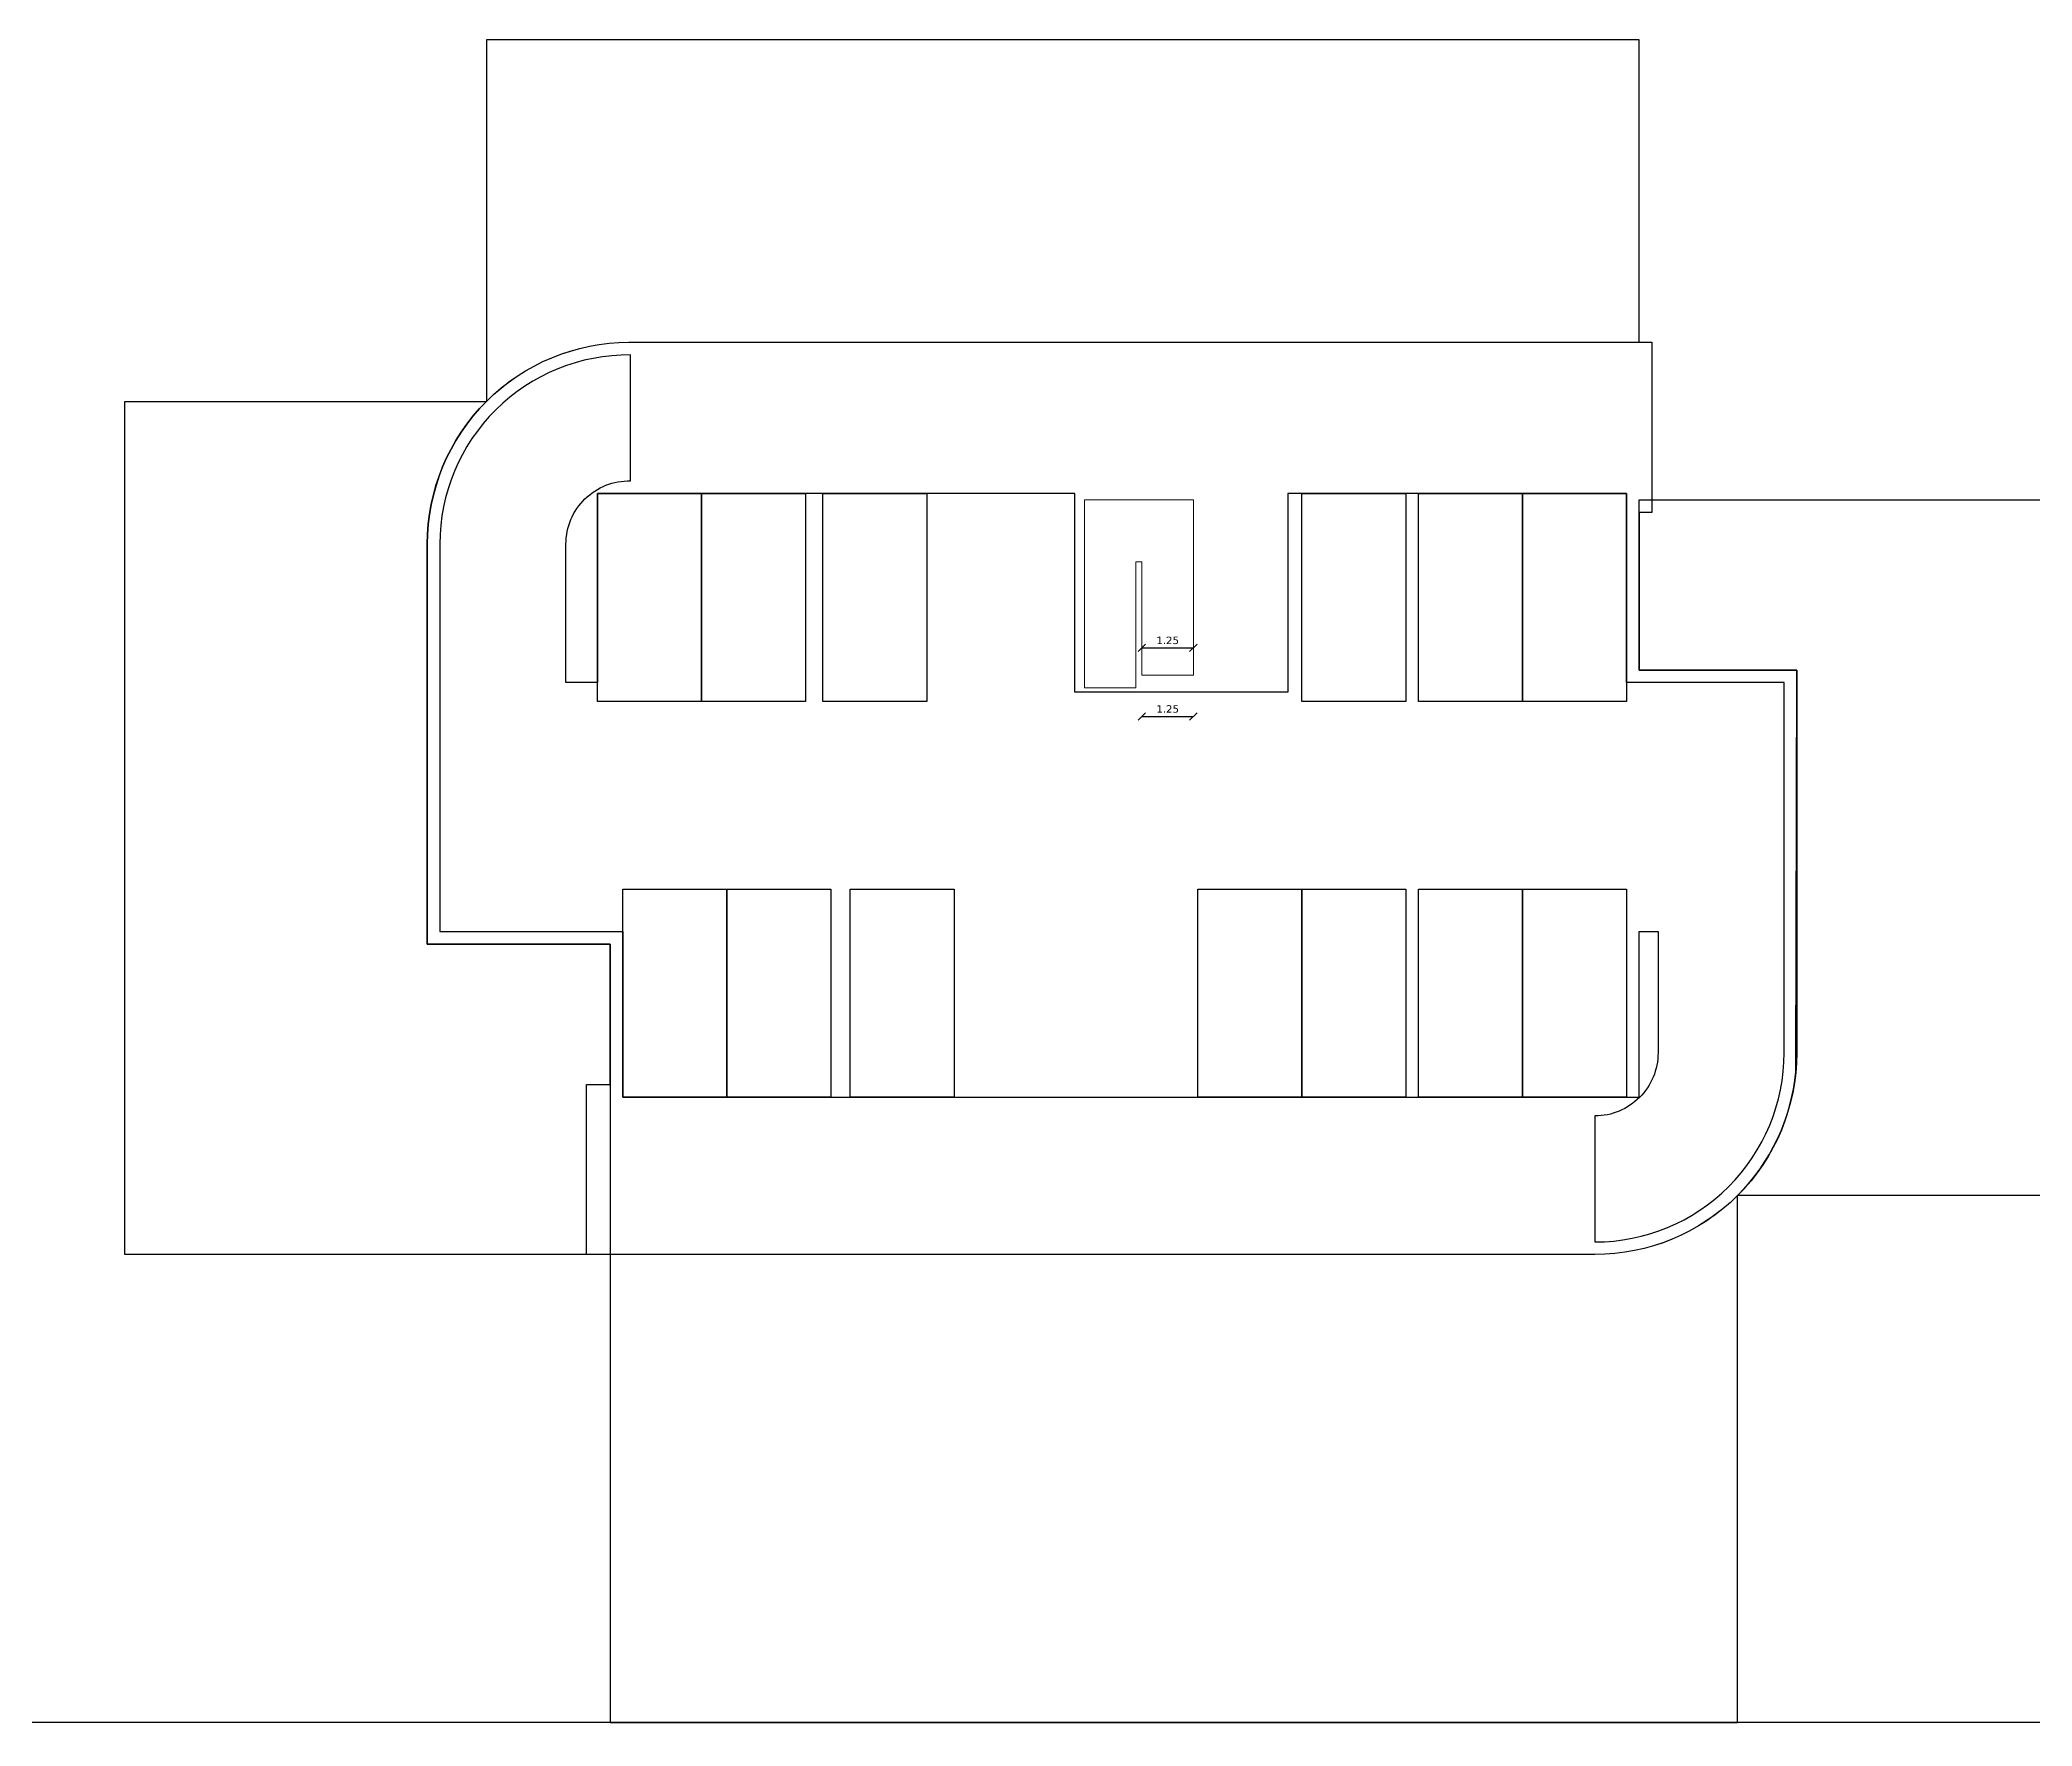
# Model space of a CAD drawing. Header units: metres. Extents: x 609 to 1377, y 679 to 857.
# Drawn here: x 917.38 to 965.84, y 760.59 to 801.62 of the extents above; entities that cross this region are included whole.
import ezdxf

# ---------------------------------------------------------------- set-up
doc = ezdxf.new("R2010")
doc.units = ezdxf.units.M
doc.header["$MEASUREMENT"] = 0
doc.header["$PDMODE"] = 2
doc.header["$PDSIZE"] = 50
doc.layers.get('0').update_dxf_attribs({"lineweight": 0})
doc.layers.get('Defpoints').update_dxf_attribs({"lineweight": 0})
for name, color, linetype, plot in [('BLK_1_BASEMENT_-1_BLDG_FOOTPRINT', 1, 'Continuous', False), ('BLK_1_FLR_-1_BLT_UP_AREA', 1, 'Continuous', False), ('BLK_1_FLR_-1_BLT_UP_AREA_DEDUCT', 1, 'Continuous', False), ('PARKING_SLOT', 30, 'Continuous', False)]:
    doc.layers.add(name, color=color, linetype=linetype, plot=plot)
for name, color, linetype in [('BLK_1_FLR_-1_COVERED_PARKING', 173, 'Continuous'), ('BLK_1_FLR_-1_EXIT_WIDTH_DOOR', 2, 'Continuous'), ('BLK_1_FLR_-1_EXIT_WIDTH_STAIR', 1, 'Continuous'), ('BLK_1_LVL_-1_BSMNT_FRONT_SETBACK', 2, 'Continuous'), ('BLK_1_LVL_-1_BSMNT_REAR_SETBACK', 11, 'Continuous'), ('BLK_1_LVL_-1_BSMNT_SIDE_SETBACK1', 171, 'Continuous'), ('BLK_1_LVL_-1_BSMNT_SIDE_SETBACK2', 102, 'Continuous'), ('DISTANCE_FROM_MONUMENT', 7, 'Continuous')]:
    doc.layers.add(name, color=color, linetype=linetype)
doc.layers.add('BLK_1_FLR_-1_FIRESTAIR_1', color=1, linetype='Continuous', lineweight=0)
doc.styles.get("Standard").update_dxf_attribs({"font": 'verdana.ttf', "height": 0.18})
doc.dimstyles.get("Standard").update_dxf_attribs({"dimscale": 0, "dimtxt": 0.18, "dimasz": 0.18, "dimexe": 0.18, "dimexo": 0.0625, "dimgap": 0.09, "dimtad": 1, "dimtoh": 1, "dimzin": 0, "dimdsep": 46, "dimtxsty": 'Standard', "dimblk": 'OBLIQUE', "dimcen": 0.09, "dimse1": 1, "dimse2": 1, "dimadec": 0, "dimazin": 0, "dimtfac": 1, "dimtofl": 0, "dimtmove": 0, "dimatfit": 3, "dimldrblk": 'OBLIQUE', "dimfxl": 1, "dimtolj": 1, "dimtzin": 0, "dimarcsym": 0})

# ---------------------------------------------------------------- blocks, each defined once
blk = doc.blocks.new('_Oblique')
at = {"color": 0, "linetype": 'ByBlock', "lineweight": -2}
blk.add_line((-0.5, -0.5), (0.5, 0.5), dxfattribs=at)
blk = doc.blocks.new('*D140')
at = {"layer": 'Defpoints', "color": 0}
for p in [(619.443, 760.678), (619.443, 760.678), (969.443, 760.678)]:
    blk.add_point(p, dxfattribs=at)
at = {"layer": 'DISTANCE_FROM_MONUMENT', "color": 0, "lineweight": -2}
blk.add_line((969.443, 760.678), (619.443, 760.678), dxfattribs=at)
at = {"layer": 'DISTANCE_FROM_MONUMENT', "color": 0, "lineweight": -2, "xscale": 0.18, "yscale": 0.18, "zscale": 0.18, "rotation": 180}
blk.add_blockref('_Oblique', (619.443, 760.678), dxfattribs=at)
at = {"layer": 'DISTANCE_FROM_MONUMENT', "color": 0, "lineweight": -2, "xscale": 0.18, "yscale": 0.18, "zscale": 0.18}
blk.add_blockref('_Oblique', (969.443, 760.678), dxfattribs=at)
at = {"layer": 'DISTANCE_FROM_MONUMENT', "color": 0, "insert": (794.443, 760.862), "char_height": 0.18, "attachment_point": 5}
blk.add_mtext('\\A1;350.00', dxfattribs=at)
blk = doc.blocks.new('*D332')
at = {"layer": 'BLK_1_FLR_-1_EXIT_WIDTH_DOOR', "color": 0, "lineweight": -2}
blk.add_line((944.188, 785.153), (945.438, 785.153), dxfattribs=at)
at = {"layer": 'Defpoints', "color": 0}
for p in [(944.188, 786.161), (945.438, 786.151), (945.438, 785.153)]:
    blk.add_point(p, dxfattribs=at)
at = {"layer": 'BLK_1_FLR_-1_EXIT_WIDTH_DOOR', "color": 0, "lineweight": -2, "xscale": 0.18, "yscale": 0.18, "zscale": 0.18, "rotation": 180}
blk.add_blockref('_Oblique', (944.188, 785.153), dxfattribs=at)
at = {"layer": 'BLK_1_FLR_-1_EXIT_WIDTH_DOOR', "color": 0, "lineweight": -2, "xscale": 0.18, "yscale": 0.18, "zscale": 0.18}
blk.add_blockref('_Oblique', (945.438, 785.153), dxfattribs=at)
at = {"layer": 'BLK_1_FLR_-1_EXIT_WIDTH_DOOR', "color": 0, "insert": (944.813, 785.336), "char_height": 0.18, "attachment_point": 5}
blk.add_mtext('\\A1;1.25', dxfattribs=at)
blk = doc.blocks.new('*D333')
at = {"layer": 'BLK_1_FLR_-1_EXIT_WIDTH_STAIR', "color": 0, "lineweight": -2}
blk.add_line((944.188, 786.822), (945.438, 786.822), dxfattribs=at)
at = {"layer": 'Defpoints', "color": 0}
for p in [(945.438, 786.822), (944.188, 786.161), (945.438, 786.151)]:
    blk.add_point(p, dxfattribs=at)
at = {"layer": 'BLK_1_FLR_-1_EXIT_WIDTH_STAIR', "color": 0, "lineweight": -2, "xscale": 0.18, "yscale": 0.18, "zscale": 0.18, "rotation": 180}
blk.add_blockref('_Oblique', (944.188, 786.822), dxfattribs=at)
at = {"layer": 'BLK_1_FLR_-1_EXIT_WIDTH_STAIR', "color": 0, "lineweight": -2, "xscale": 0.18, "yscale": 0.18, "zscale": 0.18}
blk.add_blockref('_Oblique', (945.438, 786.822), dxfattribs=at)
at = {"layer": 'BLK_1_FLR_-1_EXIT_WIDTH_STAIR', "color": 0, "insert": (944.813, 787.005), "char_height": 0.18, "attachment_point": 5}
blk.add_mtext('\\A1;1.25', dxfattribs=at)

msp = doc.modelspace()

# ---------------------------------------------------------------- linework, layer by layer
at = {"layer": 'BLK_1_BASEMENT_-1_BLDG_FOOTPRINT', "color": 3}
msp.add_lwpolyline([(956.588, 794.258), (956.588, 790.118), (956.282, 790.118), (956.282, 786.285), (960.115, 786.285), (960.115, 776.969, -0.414214), (955.208, 772.063), (930.675, 772.063), (930.675, 776.203), (931.25, 776.203), (931.25, 779.615), (926.803, 779.615), (926.803, 789.351, -0.414214), (931.71, 794.258)], format="xyb", close=True, dxfattribs=at)
at = {"layer": 'BLK_1_FLR_-1_BLT_UP_AREA', "color": 3}
msp.add_lwpolyline([(956.588, 794.258), (956.588, 790.118), (956.282, 790.118), (956.282, 786.285), (960.115, 786.285), (960.115, 776.969, -0.414214), (955.208, 772.063), (930.675, 772.063), (930.675, 776.203), (931.25, 776.203), (931.25, 779.615), (926.803, 779.615), (926.803, 789.351, -0.414214), (931.71, 794.258)], format="xyb", close=True, dxfattribs=at)
at = {"layer": 'BLK_1_FLR_-1_BLT_UP_AREA_DEDUCT', "color": 3}
msp.add_lwpolyline([(956.588, 794.258), (956.588, 790.118), (956.282, 790.118), (956.282, 786.285), (960.115, 786.285), (960.115, 776.969, -0.414214), (955.208, 772.063), (930.675, 772.063), (930.675, 776.203), (931.25, 776.203), (931.25, 779.615), (926.803, 779.615), (926.803, 789.351, -0.414214), (931.71, 794.258)], format="xyb", close=True, dxfattribs=at)
at = {"layer": 'BLK_1_FLR_-1_COVERED_PARKING'}
msp.add_lwpolyline([(930.943, 785.978), (930.177, 785.978), (930.177, 789.351, -0.421339), (931.748, 790.885), (931.748, 793.951, 0.416632), (927.11, 789.351), (927.11, 779.921), (931.557, 779.921), (931.557, 775.896), (956.282, 775.896), (956.282, 779.921), (956.742, 779.921), (956.742, 776.969, -0.414214), (955.208, 775.436), (955.208, 772.369, 0.414214), (959.808, 776.969), (959.808, 785.978), (955.975, 785.978), (955.975, 790.578), (947.738, 790.578), (947.738, 785.748), (942.558, 785.748), (942.558, 790.578), (930.943, 790.578)], format="xyb", close=True, dxfattribs=at)
at = {"layer": 'BLK_1_FLR_-1_FIRESTAIR_1'}
msp.add_lwpolyline([(942.788, 785.854), (942.788, 790.425), (945.438, 790.425), (945.438, 786.161), (944.188, 786.161), (944.188, 788.921), (944.038, 788.921), (944.038, 785.854)], close=True, dxfattribs=at)
at = {"layer": 'BLK_1_LVL_-1_BSMNT_FRONT_SETBACK'}
msp.add_lwpolyline([(931.25, 772.063), (931.25, 760.678), (958.678, 760.678), (958.678, 773.5, -0.198912), (955.208, 772.063)], format="xyb", close=True, dxfattribs=at)
at = {"layer": 'BLK_1_LVL_-1_BSMNT_REAR_SETBACK'}
msp.add_lwpolyline([(956.282, 794.258), (956.282, 801.618), (928.241, 801.618), (928.241, 792.821, -0.198912), (931.71, 794.258)], format="xyb", close=True, dxfattribs=at)
at = {"layer": 'BLK_1_LVL_-1_BSMNT_SIDE_SETBACK1'}
msp.add_lwpolyline([(928.241, 792.821, 0.198912), (926.803, 789.351), (926.803, 779.615), (931.25, 779.615), (931.25, 772.063), (919.443, 772.063), (919.443, 792.821)], format="xyb", close=True, dxfattribs=at)
at = {"layer": 'BLK_1_LVL_-1_BSMNT_SIDE_SETBACK2'}
msp.add_lwpolyline([(958.678, 773.5, 0.174626), (960.093, 776.51), (960.115, 786.285), (956.282, 786.285), (956.282, 790.425), (967.475, 790.425), (967.475, 773.5)], format="xyb", close=True, dxfattribs=at)
at = {"layer": 'PARKING_SLOT', "linetype": 'Continuous'}
for points in [[(930.943, 790.578), (933.473, 790.578), (933.473, 785.518), (930.943, 785.518)], [(933.473, 790.578), (936.003, 790.578), (936.003, 785.518), (933.473, 785.518)], [(936.426, 790.578), (938.956, 790.578), (938.956, 785.518), (936.426, 785.518)], [(948.078, 790.578), (950.608, 790.578), (950.608, 785.518), (948.078, 785.518)], [(950.915, 790.578), (953.445, 790.578), (953.445, 785.518), (950.915, 785.518)], [(953.445, 790.578), (955.975, 790.578), (955.975, 785.518), (953.445, 785.518)], [(931.557, 780.956), (934.087, 780.956), (934.087, 775.896), (931.557, 775.896)], [(934.087, 780.956), (936.617, 780.956), (936.617, 775.896), (934.087, 775.896)], [(937.091, 780.956), (939.621, 780.956), (939.621, 775.896), (937.091, 775.896)], [(945.548, 780.956), (948.078, 780.956), (948.078, 775.896), (945.548, 775.896)], [(948.078, 780.956), (950.608, 780.956), (950.608, 775.896), (948.078, 775.896)], [(950.915, 780.956), (953.445, 780.956), (953.445, 775.896), (950.915, 775.896)], [(953.445, 780.956), (955.975, 780.956), (955.975, 775.896), (953.445, 775.896)]]:
    msp.add_lwpolyline(points, close=True, dxfattribs=at)

# ---------------------------------------------------------------- dimensions: what is measured, and where the dimension line sits
at = {"layer": 'BLK_1_FLR_-1_EXIT_WIDTH_DOOR'}
dim = msp.add_linear_dim(base=(945.438, 785.153), p1=(944.188, 786.161), p2=(945.438, 786.151), dimstyle='Standard', override={"dimscale": 1}, dxfattribs=at)
dim.commit()
dim.dimension.update_dxf_attribs({"geometry": '*D332', "text_midpoint": (944.813, 785.336)})
at = {"layer": 'BLK_1_FLR_-1_EXIT_WIDTH_STAIR'}
dim = msp.add_linear_dim(base=(945.438, 786.822), p1=(944.188, 786.161), p2=(945.438, 786.151), dimstyle='Standard', override={"dimscale": 1}, dxfattribs=at)
dim.commit()
dim.dimension.update_dxf_attribs({"geometry": '*D333', "text_midpoint": (944.813, 787.005)})
at = {"layer": 'DISTANCE_FROM_MONUMENT'}
dim = msp.add_linear_dim(base=(619.443, 760.678), p1=(969.443, 760.678), p2=(619.443, 760.678), dimstyle='Standard', override={"dimscale": 1}, dxfattribs=at)
dim.commit()
dim.dimension.update_dxf_attribs({"geometry": '*D140', "text_midpoint": (794.443, 760.862)})

doc.saveas('drawing.dxf')
